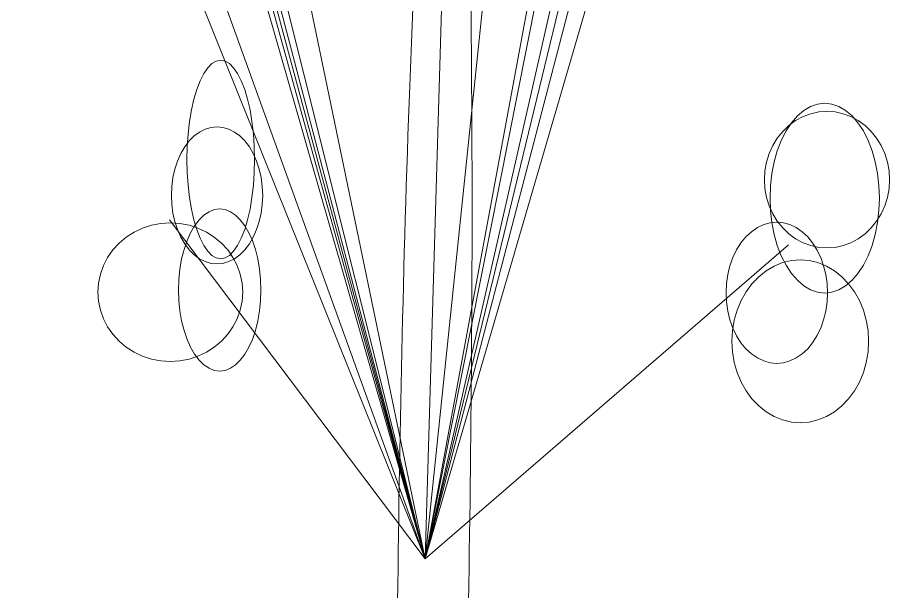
# Model space of a CAD drawing. Header units: millimetres. Extents: x -1800 to 33200, y -8500 to 38400.
# Drawn here: x 1761 to 2979, y 31591 to 32391 of the extents above; entities that cross this region are included whole.
import ezdxf

# ---------------------------------------------------------------- set-up
doc = ezdxf.new("R2010")
doc.units = ezdxf.units.MM
doc.layers.add('E-PLANT', color=3, linetype='Continuous', lineweight=13)

msp = doc.modelspace()

# ---------------------------------------------------------------- linework, layer by layer
at = {"layer": 'E-PLANT'}
for q in [(1798.9, 33759.6), (2818.9, 33647.3), (1978.9, 33329), (2690.4, 33215.1), (1930.2, 33159), (1761.4, 33052), (1821.5, 33046.1), (2737.3, 33028.1), (2685.4, 32994.9), (1970.3, 32970.8), (2465.8, 32935.6), (2579.9, 32888.7), (2368.2, 32887.7), (1990.4, 32863.4), (2538.8, 32758.5), (2015.3, 32735.8), (1973.8, 32109.3), (2838.2, 32074.3)]:
    msp.add_line((2330.8, 31636), q, dxfattribs=at)
for points in [[(2092.5, 32193.2), (2092.1, 32175.2), (2090.9, 32157.4), (2088.9, 32140.3), (2086.2, 32124), (2082.7, 32109), (2078.7, 32095.4), (2074, 32083.4), (2068.9, 32073.4), (2063.3, 32065.4), (2057.5, 32059.5), (2051.4, 32056), (2045.2, 32054.8), (2039.1, 32056), (2033, 32059.5), (2027.2, 32065.4), (2021.6, 32073.4), (2016.5, 32083.4), (2011.8, 32095.4), (2007.7, 32109), (2004.3, 32124), (2001.6, 32140.3), (1999.6, 32157.4), (1998.4, 32175.2), (1998, 32193.2), (1998.4, 32211.3), (1999.6, 32229.1), (2001.6, 32246.2), (2004.3, 32262.5), (2007.7, 32277.5), (2011.8, 32291.1), (2016.5, 32303.1), (2021.6, 32313.1), (2027.2, 32321.1), (2033, 32327), (2039.1, 32330.5), (2045.2, 32331.7), (2051.4, 32330.5), (2057.5, 32327), (2063.3, 32321.1), (2068.9, 32313.1), (2074, 32303.1), (2078.7, 32291.1), (2082.7, 32277.5), (2086.2, 32262.5), (2088.9, 32246.2), (2090.9, 32229.1), (2092.1, 32211.3), (2092.5, 32193.2)], [(2965, 32139.4), (2964.4, 32122.2), (2962.4, 32105.2), (2959.2, 32088.8), (2954.8, 32073.2), (2949.2, 32058.8), (2942.7, 32045.8), (2935.1, 32034.4), (2926.8, 32024.8), (2917.9, 32017.1), (2908.4, 32011.5), (2898.6, 32008.2), (2888.7, 32007), (2878.7, 32008.2), (2868.9, 32011.5), (2859.4, 32017.1), (2850.5, 32024.8), (2842.2, 32034.4), (2834.7, 32045.8), (2828.1, 32058.8), (2822.5, 32073.2), (2818.1, 32088.8), (2814.9, 32105.2), (2812.9, 32122.2), (2812.3, 32139.4), (2812.9, 32156.7), (2814.9, 32173.7), (2818.1, 32190.1), (2822.5, 32205.6), (2828.1, 32220), (2834.7, 32233.1), (2842.2, 32244.5), (2850.5, 32254.1), (2859.4, 32261.8), (2868.9, 32267.3), (2878.7, 32270.7), (2888.7, 32271.8), (2898.6, 32270.7), (2908.4, 32267.3), (2917.9, 32261.8), (2926.8, 32254.1), (2935.1, 32244.5), (2942.7, 32233.1), (2949.2, 32220), (2954.8, 32205.6), (2959.2, 32190.1), (2962.4, 32173.7), (2964.4, 32156.7), (2965, 32139.4)], [(2979.2, 32165.1), (2978.5, 32152.7), (2976.3, 32140.5), (2972.6, 32128.7), (2967.5, 32117.5), (2961.2, 32107.2), (2953.6, 32097.8), (2945, 32089.6), (2935.5, 32082.6), (2925.3, 32077.1), (2914.5, 32073.1), (2903.2, 32070.7), (2891.8, 32069.9), (2880.4, 32070.7), (2869.2, 32073.1), (2858.4, 32077.1), (2848.1, 32082.6), (2838.6, 32089.6), (2830, 32097.8), (2822.5, 32107.2), (2816.1, 32117.5), (2811.1, 32128.7), (2807.4, 32140.5), (2805.2, 32152.7), (2804.4, 32165.1), (2805.2, 32177.6), (2807.4, 32189.8), (2811.1, 32201.6), (2816.1, 32212.8), (2822.5, 32223.1), (2830, 32232.5), (2838.6, 32240.7), (2848.1, 32247.6), (2858.4, 32253.2), (2869.2, 32257.2), (2880.4, 32259.6), (2891.8, 32260.4), (2903.2, 32259.6), (2914.5, 32257.2), (2925.3, 32253.2), (2935.5, 32247.6), (2945, 32240.7), (2953.6, 32232.5), (2961.2, 32223.1), (2967.5, 32212.8), (2972.6, 32201.6), (2976.3, 32189.8), (2978.5, 32177.6), (2979.2, 32165.1)], [(2103.9, 32143.2), (2103.3, 32130.7), (2101.7, 32118.5), (2099, 32106.6), (2095.3, 32095.4), (2090.7, 32085), (2085.2, 32075.6), (2078.9, 32067.3), (2072, 32060.4), (2064.5, 32054.9), (2056.6, 32050.8), (2048.4, 32048.4), (2040.1, 32047.6), (2031.8, 32048.4), (2023.6, 32050.8), (2015.7, 32054.9), (2008.2, 32060.4), (2001.3, 32067.3), (1995, 32075.6), (1989.5, 32085), (1984.9, 32095.4), (1981.2, 32106.6), (1978.5, 32118.5), (1976.9, 32130.7), (1976.3, 32143.2), (1976.9, 32155.7), (1978.5, 32168), (1981.2, 32179.8), (1984.9, 32191.1), (1989.5, 32201.5), (1995, 32210.9), (2001.3, 32219.1), (2008.2, 32226.1), (2015.7, 32231.6), (2023.6, 32235.6), (2031.8, 32238.1), (2040.1, 32238.9), (2048.4, 32238.1), (2056.6, 32235.6), (2064.5, 32231.6), (2072, 32226.1), (2078.9, 32219.1), (2085.2, 32210.9), (2090.7, 32201.5), (2095.3, 32191.1), (2099, 32179.8), (2101.7, 32168), (2103.3, 32155.7), (2103.9, 32143.2)], [(2101.4, 32011.2), (2100.9, 31996.5), (2099.5, 31982), (2097, 31968), (2093.7, 31954.7), (2089.5, 31942.4), (2084.5, 31931.3), (2078.9, 31921.5), (2072.6, 31913.3), (2065.9, 31906.8), (2058.7, 31902), (2051.4, 31899.1), (2043.8, 31898.1), (2036.3, 31899.1), (2028.9, 31902), (2021.8, 31906.8), (2015, 31913.3), (2008.8, 31921.5), (2003.1, 31931.3), (1998.2, 31942.4), (1994, 31954.7), (1990.6, 31968), (1988.2, 31982), (1986.8, 31996.5), (1986.3, 32011.2), (1986.8, 32026), (1988.2, 32040.5), (1990.6, 32054.5), (1994, 32067.8), (1998.2, 32080.1), (2003.1, 32091.2), (2008.8, 32100.9), (2015, 32109.2), (2021.8, 32115.7), (2028.9, 32120.5), (2036.3, 32123.4), (2043.8, 32124.3), (2051.4, 32123.4), (2058.7, 32120.5), (2065.9, 32115.7), (2072.6, 32109.2), (2078.9, 32100.9), (2084.5, 32091.2), (2089.5, 32080.1), (2093.7, 32067.8), (2097, 32054.5), (2099.5, 32040.5), (2100.9, 32026), (2101.4, 32011.2)], [(2075.9, 32008.2), (2075, 31995.6), (2072.4, 31983.2), (2068.2, 31971.2), (2062.3, 31959.9), (2055, 31949.4), (2046.3, 31939.9), (2036.3, 31931.5), (2025.4, 31924.5), (2013.5, 31918.9), (2001, 31914.8), (1988, 31912.4), (1974.8, 31911.5), (1961.6, 31912.4), (1948.7, 31914.8), (1936.2, 31918.9), (1924.3, 31924.5), (1913.3, 31931.5), (1903.4, 31939.9), (1894.7, 31949.4), (1887.3, 31959.9), (1881.5, 31971.2), (1877.2, 31983.2), (1874.6, 31995.6), (1873.8, 32008.2), (1874.6, 32020.9), (1877.2, 32033.3), (1881.5, 32045.2), (1887.3, 32056.6), (1894.7, 32067.1), (1903.4, 32076.6), (1913.3, 32085), (1924.3, 32092), (1936.2, 32097.6), (1948.7, 32101.7), (1961.6, 32104.1), (1974.8, 32104.9), (1988, 32104.1), (2001, 32101.7), (2013.5, 32097.6), (2025.4, 32092), (2036.3, 32085), (2046.3, 32076.6), (2055, 32067.1), (2062.3, 32056.6), (2068.2, 32045.2), (2072.4, 32033.3), (2075, 32020.9), (2075.9, 32008.2)], [(2892.5, 32007.3), (2891.9, 31994.5), (2890.1, 31981.8), (2887.2, 31969.6), (2883.1, 31958.1), (2877.9, 31947.4), (2871.8, 31937.7), (2864.9, 31929.2), (2857.2, 31922.1), (2848.9, 31916.4), (2840.1, 31912.2), (2831, 31909.7), (2821.8, 31908.9), (2812.5, 31909.7), (2803.5, 31912.2), (2794.7, 31916.4), (2786.4, 31922.1), (2778.7, 31929.2), (2771.7, 31937.7), (2765.6, 31947.4), (2760.5, 31958.1), (2756.4, 31969.6), (2753.4, 31981.8), (2751.6, 31994.5), (2751, 32007.3), (2751.6, 32020.2), (2753.4, 32032.8), (2756.4, 32045), (2760.5, 32056.5), (2765.6, 32067.2), (2771.7, 32076.9), (2778.7, 32085.4), (2786.4, 32092.6), (2794.7, 32098.3), (2803.5, 32102.4), (2812.5, 32104.9), (2821.8, 32105.8), (2831, 32104.9), (2840.1, 32102.4), (2848.9, 32098.3), (2857.2, 32092.6), (2864.9, 32085.4), (2871.8, 32076.9), (2877.9, 32067.2), (2883.1, 32056.5), (2887.2, 32045), (2890.1, 32032.8), (2891.9, 32020.2), (2892.5, 32007.3)], [(2950, 31939.7), (2949.2, 31924.8), (2946.7, 31910.2), (2942.7, 31896.2), (2937.2, 31882.8), (2930.3, 31870.5), (2922, 31859.3), (2912.6, 31849.5), (2902.3, 31841.2), (2891.1, 31834.7), (2879.3, 31829.9), (2867, 31827), (2854.6, 31826), (2842.1, 31827), (2829.9, 31829.9), (2818.1, 31834.7), (2806.9, 31841.2), (2796.5, 31849.5), (2787.1, 31859.3), (2778.9, 31870.5), (2772, 31882.8), (2766.4, 31896.2), (2762.4, 31910.2), (2760, 31924.8), (2759.2, 31939.7), (2760, 31954.5), (2762.4, 31969.1), (2766.4, 31983.1), (2772, 31996.5), (2778.9, 32008.8), (2787.1, 32020), (2796.5, 32029.8), (2806.9, 32038.1), (2818.1, 32044.6), (2829.9, 32049.4), (2842.1, 32052.3), (2854.6, 32053.3), (2867, 32052.3), (2879.3, 32049.4), (2891.1, 32044.6), (2902.3, 32038.1), (2912.6, 32029.8), (2922, 32020), (2930.3, 32008.8), (2937.2, 31996.5), (2942.7, 31983.1), (2946.7, 31969.1), (2949.2, 31954.5), (2950, 31939.7)]]:
    msp.add_lwpolyline(points, close=True, dxfattribs=at)
for points in [[(2374, 30810.7), (2395.6, 32296.2), (2352.4, 33781.8)], [(2287.7, 30810.7), (2309.2, 32296.2), (2374, 33451.7)]]:
    msp.add_spline(points, degree=3, dxfattribs=at)

doc.saveas('drawing.dxf')
